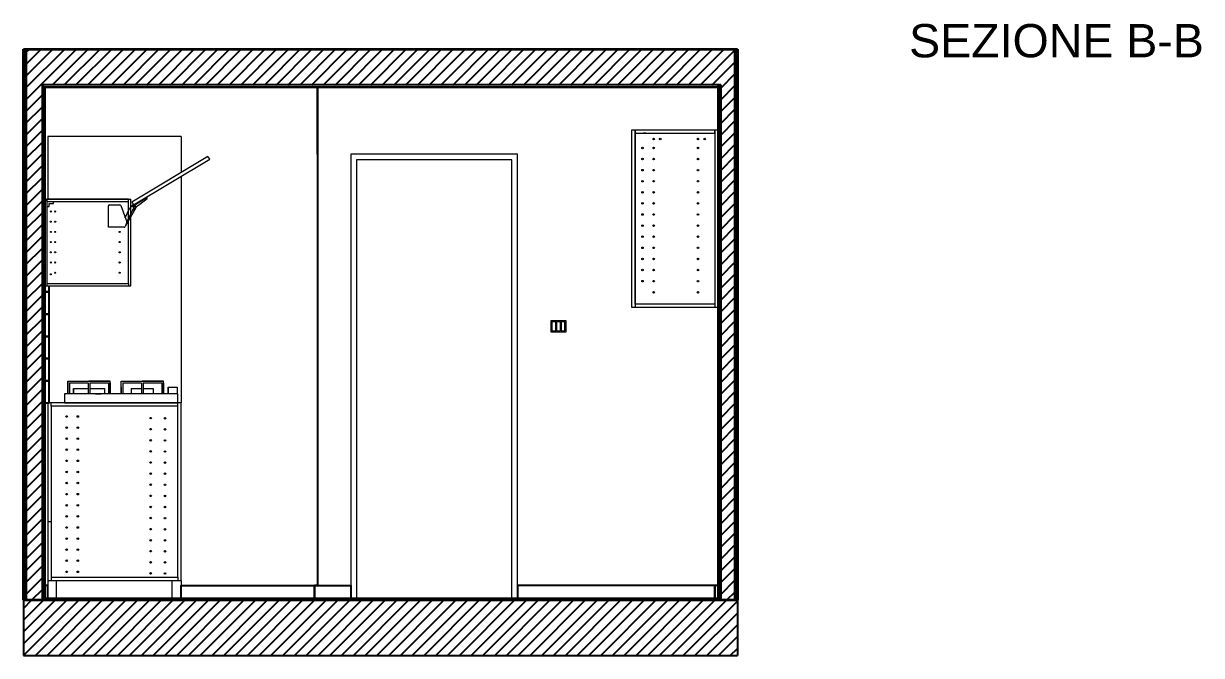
# Model space of a CAD drawing. Header units: inches. Extents: x -552 to 1753, y -2 to 2216.
# Drawn here: x 1222 to 1753, y 638 to 923 of the extents above; entities that cross this region are included whole.
import ezdxf

# ---------------------------------------------------------------- set-up
doc = ezdxf.new("R2010")
doc.units = ezdxf.units.IN
doc.header["$MEASUREMENT"] = 0
for name, color, linetype, lineweight in [('ARREDI', 11, 'Continuous', 18), ('INFISSI', 141, 'Continuous', 13), ('PRESECORRENTE', 171, 'Continuous', 18), ('STRUTTURA', 7, 'Continuous', 35)]:
    doc.layers.add(name, color=color, linetype=linetype, lineweight=lineweight)
doc.layers.add('PIASTRELLE', color=71, linetype='Continuous')
doc.styles.get("Standard").update_dxf_attribs({"font": 'Arial.ttf'})
pattern_1 = [(45, (107.622, 32.5576), (-2.6516504, 2.6516504), [])]

# ---------------------------------------------------------------- blocks, each defined once
blk = doc.blocks.new('mecc1')
for p, q in [((39.58, 324.42), (39.58, 330.26)), ((39.8, 330.49), (42.72, 330.49)), ((42.93, 330.34), (44.57, 325.85)), ((43.9, 324.42), (39.58, 324.42)), ((44.57, 325.77), (44.11, 324.57))]:
    blk.add_line(p, q)
for centre, radius, start, end in [((39.8, 330.26), 0.223, 90, 180), ((42.72, 330.26), 0.223, 20.0419, 90), ((43.9, 324.65), 0.223, 270, 339.2869), ((44.46, 325.81), 0.111, 339.2869, 20.0419)]:
    blk.add_arc(centre, radius, start, end)

msp = doc.modelspace()

# ---------------------------------------------------------------- hatches: boundary and pattern name
h = msp.add_hatch()
h.set_pattern_fill('ANSI31', color=0, scale=30)
h.set_pattern_definition(pattern_1)
h.paths.add_polyline_path([(1536.2, 895.16), (1536.2, 663.16), (1542.74, 663.16), (1542.75, 911.16), (1223.39, 911.23), (1223.34, 663.17), (1230.84, 663.16), (1230.82, 895.23)])
h = msp.add_hatch()
h.set_pattern_fill('ANSI31', color=0, scale=30)
h.set_pattern_definition(pattern_1)
h.paths.add_polyline_path([(1543.74, 638.16), (1543.74, 663.16), (1536.2, 663.16), (1536.2, 663.16), (1535, 663.16), (1231.84, 663.16), (1231.84, 663.16), (1230.84, 663.16), (1223.34, 663.16), (1223.34, 663.16), (1222.33, 663.16), (1222.33, 638.16)])

# ---------------------------------------------------------------- linework, layer by layer
for p, q in [((1536.2, 895.16), (1230.82, 895.23)), ((1354.7, 863.86), (1354.7, 894.16)), ((1354.7, 894.16), (1354.7, 669.66)), ((1222.33, 663.16), (1222.33, 638.16)), ((1293.24, 663.86), (1289.24, 663.86)), ((1543.74, 663.16), (1543.74, 638.16)), ((1222.33, 638.16), (1543.74, 638.16))]:
    msp.add_line(p, q)
at = {"linetype": 'Continuous'}
for points in [[(1241.24, 663.86), (1245.24, 663.86)], [(1281.24, 663.86), (1285.24, 663.86)]]:
    msp.add_lwpolyline(points, dxfattribs=at)
at = {"layer": 'ARREDI'}
for p, q in [((1293.24, 871.86), (1233.24, 871.86)), ((1233.24, 871.86), (1233.24, 843.67)), ((1293.24, 871.86), (1293.24, 855.65)), ((1497.7, 873.39), (1497.7, 874.89)), ((1497.7, 874.89), (1497.7, 794.89)), ((1502.5, 873.39), (1501.5, 873.39)), ((1533.5, 873.39), (1533.5, 874.89)), ((1533.5, 874.89), (1533.5, 796.39)), ((1293.24, 853.9), (1293.24, 751.86)), ((1231.84, 843.67), (1270.64, 843.67)), ((1271.85, 841.04), (1277.96, 844.72)), ((1278, 844.37), (1272.34, 840.81)), ((1274.75, 841.45), (1277.93, 843.9)), ((1232.84, 842.97), (1231.84, 842.97)), ((1232.84, 840.32), (1233.84, 840.32)), ((1233.84, 840.32), (1233.84, 841.67)), ((1233.84, 841.67), (1235.84, 841.67)), ((1235.84, 841.67), (1235.84, 842.67)), ((1272.87, 839.74), (1268.07, 831.34)), ((1268.1, 835.29), (1270, 839.41)), ((1272.06, 840.25), (1268.75, 833.16)), ((1270, 839.41), (1271.32, 840.97)), ((1271.55, 838.91), (1271.46, 838.96)), ((1271.47, 841.04), (1271.85, 841.04)), ((1272.12, 840.7), (1272, 840.9)), ((1272.11, 840.4), (1272.06, 840.25)), ((1272.14, 840.51), (1272.11, 840.4)), ((1272.12, 840.7), (1272.14, 840.64)), ((1272.14, 840.64), (1272.14, 840.51)), ((1272.34, 840.81), (1272.22, 841.01)), ((1273.21, 840.2), (1273.6, 840.61)), ((1273.6, 840.61), (1274.75, 841.45)), ((1232.84, 805.67), (1232.84, 804.67)), ((1269.64, 805.67), (1269.64, 804.67)), ((1533.5, 796.39), (1533.5, 794.89)), ((1242.25, 755.93), (1242.25, 761.63)), ((1242.25, 761.63), (1261.33, 761.63)), ((1242.25, 761.63), (1242.25, 760.9)), ((1242.25, 760.9), (1242.25, 755.93)), ((1242.97, 760.9), (1251.43, 760.9)), ((1242.97, 760.9), (1242.97, 755.93)), ((1244.79, 758.43), (1244.79, 755.93)), ((1244.79, 755.93), (1244.79, 758.43)), ((1244.79, 758.43), (1251.43, 758.43)), ((1251.43, 761.63), (1252.15, 761.63)), ((1251.43, 760.9), (1251.43, 755.93)), ((1261.33, 761.63), (1251.79, 761.63)), ((1252.15, 760.9), (1260.61, 760.9)), ((1252.15, 760.9), (1252.15, 755.93)), ((1252.15, 758.43), (1258.79, 758.43)), ((1258.79, 758.43), (1258.79, 755.93)), ((1260.61, 760.9), (1260.61, 755.93)), ((1261.33, 755.93), (1261.33, 761.63)), ((1261.33, 760.9), (1261.33, 755.93)), ((1266.24, 755.93), (1266.24, 761.63)), ((1266.24, 761.63), (1285.32, 761.63)), ((1266.24, 758.93), (1266.24, 755.93)), ((1266.96, 760.9), (1275.42, 760.9)), ((1266.96, 760.9), (1266.96, 755.93)), ((1270.71, 758.43), (1270.71, 755.93)), ((1270.71, 758.43), (1275.42, 758.43)), ((1275.42, 761.63), (1276.14, 761.63)), ((1275.42, 760.9), (1275.42, 755.93)), ((1285.32, 761.63), (1275.78, 761.63)), ((1285.32, 761.63), (1275.78, 761.63)), ((1276.14, 760.9), (1284.6, 760.9)), ((1276.14, 760.9), (1276.14, 755.93)), ((1276.14, 758.43), (1277.71, 758.43)), ((1277.71, 758.43), (1280.71, 758.43)), ((1280.71, 758.43), (1280.71, 755.93)), ((1284.6, 760.9), (1284.6, 755.93)), ((1285.32, 755.93), (1285.32, 761.63)), ((1285.32, 760.9), (1285.32, 755.93)), ((1287.42, 758.93), (1287.42, 755.93)), ((1287.42, 755.93), (1287.42, 758.93)), ((1287.42, 758.93), (1291.42, 758.93)), ((1291.42, 758.93), (1291.42, 755.93)), ((1254.73, 755.93), (1257.27, 755.93)), ((1234.74, 750.36), (1234.74, 751.86)), ((1291.74, 750.36), (1291.74, 751.86)), ((1234.74, 698.36), (1233.24, 698.36)), ((1233.24, 671.86), (1233.24, 663.86)), ((1234.74, 673.36), (1234.74, 671.86)), ((1237.24, 663.86), (1237.24, 671.86)), ((1237.24, 671.86), (1289.24, 671.86)), ((1289.24, 663.86), (1289.24, 671.86)), ((1291.74, 673.36), (1291.74, 671.86)), ((1293.24, 671.86), (1293.24, 663.86)), ((1233.24, 663.86), (1237.24, 663.86))]:
    msp.add_line(p, q, dxfattribs=at)
for points in [[(1535, 794.89), (1496.2, 794.89), (1496.2, 874.89), (1535, 874.89)], [(1533.5, 796.39), (1497.7, 796.39), (1497.7, 873.39), (1533.5, 873.39)], [(1306.13, 861.65), (1305.35, 862.94), (1271.07, 842.32), (1271.85, 841.04)], [(1232.84, 842.67), (1269.64, 842.67), (1269.64, 843.67), (1232.84, 843.67)], [(1291.74, 751.86), (1291.74, 755.93), (1240.74, 755.93), (1240.74, 751.86)], [(1233.24, 751.86), (1233.24, 671.86), (1293.24, 671.86), (1293.24, 751.86)], [(1234.74, 750.36), (1234.74, 673.36), (1291.74, 673.36), (1291.74, 750.36)]]:
    msp.add_lwpolyline(points, close=True, dxfattribs=at)
for points in [[(1231.84, 843.67), (1231.84, 804.67), (1270.64, 804.67), (1270.64, 843.67)], [(1232.84, 843.67), (1232.84, 805.67), (1269.64, 805.67), (1269.64, 843.67)], [(1271.55, 838.91), (1271.61, 838.88), (1271.74, 838.88), (1272.87, 839.74)]]:
    msp.add_lwpolyline(points, dxfattribs=at)
for centre, radius in [((1506, 870.74), 0.35), ((1509, 870.74), 0.4), ((1526, 870.74), 0.35), ((1529, 870.74), 0.4), ((1501, 866.74), 0.35), ((1506, 866.74), 0.35), ((1526, 866.74), 0.35), ((1501, 861.74), 0.35), ((1506, 861.74), 0.35), ((1526, 861.74), 0.35), ((1501, 856.74), 0.35), ((1506, 856.74), 0.35), ((1526, 856.74), 0.35), ((1501, 851.74), 0.35), ((1506, 851.74), 0.35), ((1526, 851.74), 0.35), ((1501, 846.74), 0.35), ((1506, 846.74), 0.35), ((1526, 846.74), 0.35), ((1234.58, 838.12), 0.25), ((1236.58, 838.12), 0.25), ((1271.54, 840.49), 0.371), ((1272.53, 841.28), 0.0831), ((1272.74, 840.28), 0.261), ((1272.78, 841.44), 0.104), ((1501, 841.74), 0.35), ((1506, 841.74), 0.35), ((1526, 841.74), 0.35), ((1234.58, 833.52), 0.25), ((1236.58, 833.52), 0.25), ((1501, 836.74), 0.35), ((1506, 836.74), 0.35), ((1526, 836.74), 0.35), ((1234.58, 828.92), 0.25), ((1236.58, 828.92), 0.25), ((1265.59, 828.92), 0.25), ((1501, 831.74), 0.35), ((1506, 831.74), 0.35), ((1526, 831.74), 0.35), ((1234.57, 824.32), 0.25), ((1234.58, 824.32), 0.25), ((1236.57, 824.32), 0.25), ((1236.58, 824.32), 0.25), ((1265.59, 824.32), 0.25), ((1501, 826.74), 0.35), ((1501, 821.74), 0.35), ((1506, 826.74), 0.35), ((1506, 821.74), 0.35), ((1526, 826.74), 0.35), ((1526, 821.74), 0.35), ((1234.57, 819.72), 0.25), ((1236.57, 819.72), 0.25), ((1265.59, 819.72), 0.25), ((1501, 816.74), 0.35), ((1506, 816.74), 0.35), ((1526, 816.74), 0.35), ((1234.57, 815.12), 0.25), ((1236.57, 815.12), 0.25), ((1265.59, 815.12), 0.25), ((1501, 811.74), 0.35), ((1506, 811.74), 0.35), ((1526, 811.74), 0.35), ((1234.57, 809.82), 0.25), ((1236.57, 810.52), 0.25), ((1265.59, 810.52), 0.25), ((1501, 806.74), 0.35), ((1506, 806.74), 0.35), ((1526, 806.74), 0.35), ((1506, 801.74), 0.35), ((1526, 801.74), 0.35), ((1241.78, 745.79), 0.35), ((1246.78, 745.79), 0.35), ((1279.57, 745.05), 0.35), ((1286, 744.99), 0.35), ((1241.78, 740.79), 0.35), ((1246.78, 740.79), 0.35), ((1279.57, 740.05), 0.35), ((1286, 739.99), 0.35), ((1241.78, 735.79), 0.35), ((1246.78, 735.79), 0.35), ((1279.57, 735.05), 0.35), ((1286, 734.99), 0.35), ((1241.78, 730.79), 0.35), ((1246.78, 730.79), 0.35), ((1279.57, 730.05), 0.35), ((1286, 729.99), 0.35), ((1241.78, 725.79), 0.35), ((1246.78, 725.79), 0.35), ((1279.57, 725.05), 0.35), ((1286, 724.99), 0.35), ((1241.78, 720.79), 0.35), ((1241.78, 715.79), 0.35), ((1246.78, 720.79), 0.35), ((1246.78, 715.79), 0.35), ((1279.57, 720.05), 0.35), ((1286, 719.99), 0.35), ((1241.78, 710.79), 0.35), ((1246.78, 710.79), 0.35), ((1279.57, 715.05), 0.35), ((1286, 714.99), 0.35), ((1241.78, 705.79), 0.35), ((1246.78, 705.79), 0.35), ((1279.57, 710.05), 0.35), ((1279.57, 705.05), 0.35), ((1286, 709.99), 0.35), ((1286, 704.99), 0.35), ((1241.78, 700.79), 0.35), ((1246.78, 700.79), 0.35), ((1279.57, 700.05), 0.35), ((1286, 699.99), 0.35), ((1241.78, 695.79), 0.35), ((1246.78, 695.79), 0.35), ((1279.57, 695.05), 0.35), ((1286, 694.99), 0.35), ((1241.78, 690.79), 0.35), ((1246.78, 690.79), 0.35), ((1279.57, 690.05), 0.35), ((1286, 689.99), 0.35), ((1241.79, 685.84), 0.35), ((1246.79, 685.84), 0.35), ((1279.56, 685.13), 0.35), ((1285.99, 685.07), 0.35), ((1241.79, 680.84), 0.35), ((1246.79, 680.84), 0.35), ((1279.56, 680.13), 0.35), ((1285.99, 680.07), 0.35), ((1241.79, 675.84), 0.35), ((1246.79, 675.84), 0.35), ((1279.56, 675.13), 0.35), ((1285.99, 675.07), 0.35)]:
    msp.add_circle(centre, radius, dxfattribs=at)
for centre, radius, start, end in [((1276.53, 844.37), 1.48, 341.2173, 13.4135), ((1271.47, 840.84), 0.2, 90, 139.8872), ((1272.21, 840.76), 0.25, 87.4085, 145.319), ((1272.69, 840.23), 0.514, 289.5694, 357.5735)]:
    msp.add_arc(centre, radius, start, end, dxfattribs=at)
at = {"layer": 'INFISSI'}
for p, q in [((1444.7, 863.86), (1369.7, 863.86)), ((1369.7, 863.86), (1369.7, 663.86)), ((1442.2, 861.36), (1372.2, 861.36)), ((1372.2, 861.36), (1372.2, 663.86)), ((1442.2, 663.86), (1442.2, 861.36)), ((1444.7, 663.86), (1444.7, 863.86))]:
    msp.add_line(p, q, dxfattribs=at)
at = {"layer": 'PIASTRELLE'}
for points in [[(1231.84, 804.67), (1231.84, 801.86), (1233.84, 801.86), (1233.84, 804.67)], [(1354.7, 663.86), (1293.24, 663.86), (1293.24, 669.66), (1354.7, 669.66)], [(1354.7, 669.66), (1353.3, 669.66), (1353.3, 663.86), (1354.7, 663.86)], [(1535, 663.86), (1516.84, 663.86), (1516.84, 663.16), (1535, 663.16)]]:
    msp.add_lwpolyline(points, dxfattribs=at)
for points in [[(1231.84, 791.86), (1233.84, 791.86), (1233.84, 801.86), (1231.84, 801.86)], [(1231.84, 781.86), (1233.84, 781.86), (1233.84, 791.86), (1231.84, 791.86)], [(1231.84, 771.86), (1233.84, 771.86), (1233.84, 781.86), (1231.84, 781.86)], [(1231.84, 761.86), (1233.84, 761.86), (1233.84, 771.86), (1231.84, 771.86)], [(1231.84, 751.86), (1233.84, 751.86), (1233.84, 761.86), (1231.84, 761.86)], [(1231.84, 669.66), (1231.84, 663.86), (1233.24, 663.86), (1233.24, 669.66)], [(1353.3, 669.66), (1369.7, 669.66), (1369.7, 663.86), (1353.3, 663.86)], [(1533.6, 669.66), (1444.7, 669.66), (1444.7, 663.86), (1533.6, 663.86)], [(1533.6, 669.66), (1533.6, 663.86), (1535, 663.86), (1535, 669.66)], [(1231.84, 663.16), (1250.84, 663.16), (1250.84, 663.86), (1231.84, 663.86)], [(1250.84, 663.16), (1269.84, 663.16), (1269.84, 663.86), (1250.84, 663.86)], [(1269.84, 663.16), (1288.84, 663.16), (1288.84, 663.86), (1269.84, 663.86)], [(1288.84, 663.16), (1307.84, 663.16), (1307.84, 663.86), (1288.84, 663.86)], [(1307.84, 663.16), (1326.84, 663.16), (1326.84, 663.86), (1307.84, 663.86)], [(1326.84, 663.16), (1345.84, 663.16), (1345.84, 663.86), (1326.84, 663.86)], [(1345.84, 663.16), (1364.84, 663.16), (1364.84, 663.86), (1345.84, 663.86)], [(1364.84, 663.16), (1383.84, 663.16), (1383.84, 663.86), (1364.84, 663.86)], [(1383.84, 663.16), (1402.84, 663.16), (1402.84, 663.86), (1383.84, 663.86)], [(1402.84, 663.16), (1421.84, 663.16), (1421.84, 663.86), (1402.84, 663.86)], [(1421.84, 663.16), (1440.84, 663.16), (1440.84, 663.86), (1421.84, 663.86)], [(1440.84, 663.16), (1459.84, 663.16), (1459.84, 663.86), (1440.84, 663.86)], [(1459.84, 663.16), (1478.84, 663.16), (1478.84, 663.86), (1459.84, 663.86)], [(1478.84, 663.16), (1497.84, 663.16), (1497.84, 663.86), (1478.84, 663.86)], [(1497.84, 663.16), (1516.84, 663.16), (1516.84, 663.86), (1497.84, 663.86)]]:
    msp.add_lwpolyline(points, close=True, dxfattribs=at)
at = {"layer": 'PRESECORRENTE'}
for points in [[(1459.7, 788.86), (1459.7, 783.86), (1466.57, 783.86), (1466.57, 788.86)], [(1460.22, 788.4), (1460.22, 784.38), (1461.99, 784.38), (1461.99, 788.4)], [(1462.27, 788.4), (1462.27, 784.38), (1464.04, 784.38), (1464.04, 788.4)], [(1464.31, 788.4), (1464.31, 784.38), (1466.08, 784.38), (1466.08, 788.4)]]:
    msp.add_lwpolyline(points, close=True, dxfattribs=at)
at = {"layer": 'STRUTTURA'}
for p, q in [((1222.34, 911.23), (1543.8, 911.16)), ((1414.06, 894.16), (1230.84, 894.16))]:
    msp.add_line(p, q, dxfattribs=at)
for points in [[(1223.39, 911.23), (1223.34, 663.16), (1222.33, 663.16), (1222.34, 911.23)], [(1543.8, 911.16), (1543.75, 663.16), (1542.74, 663.16), (1542.75, 911.16)], [(1230.82, 895.23), (1230.84, 663.16), (1231.84, 663.16), (1231.84, 894.16)], [(1535, 894.16), (1414.06, 894.16)], [(1535, 895.16), (1535, 663.16), (1536.2, 663.16), (1536.2, 895.16)], [(1222.33, 663.17), (1543.74, 663.16)]]:
    msp.add_lwpolyline(points, dxfattribs=at)

# ---------------------------------------------------------------- block references
at = {"layer": 'ARREDI', "xscale": 1.654965260202731, "yscale": 1.654965260202731, "zscale": 1.654965260202731}
msp.add_blockref('mecc1', (1195.04, 294.13), dxfattribs=at)

# ---------------------------------------------------------------- texts
at = {"insert": (1621.04, 922.53), "char_height": 15, "attachment_point": 1}
msp.add_mtext_dynamic_manual_height_columns('SEZIONE B-B', width=202.6817, gutter_width=1, heights=[0], dxfattribs=at)

doc.saveas('drawing.dxf')
